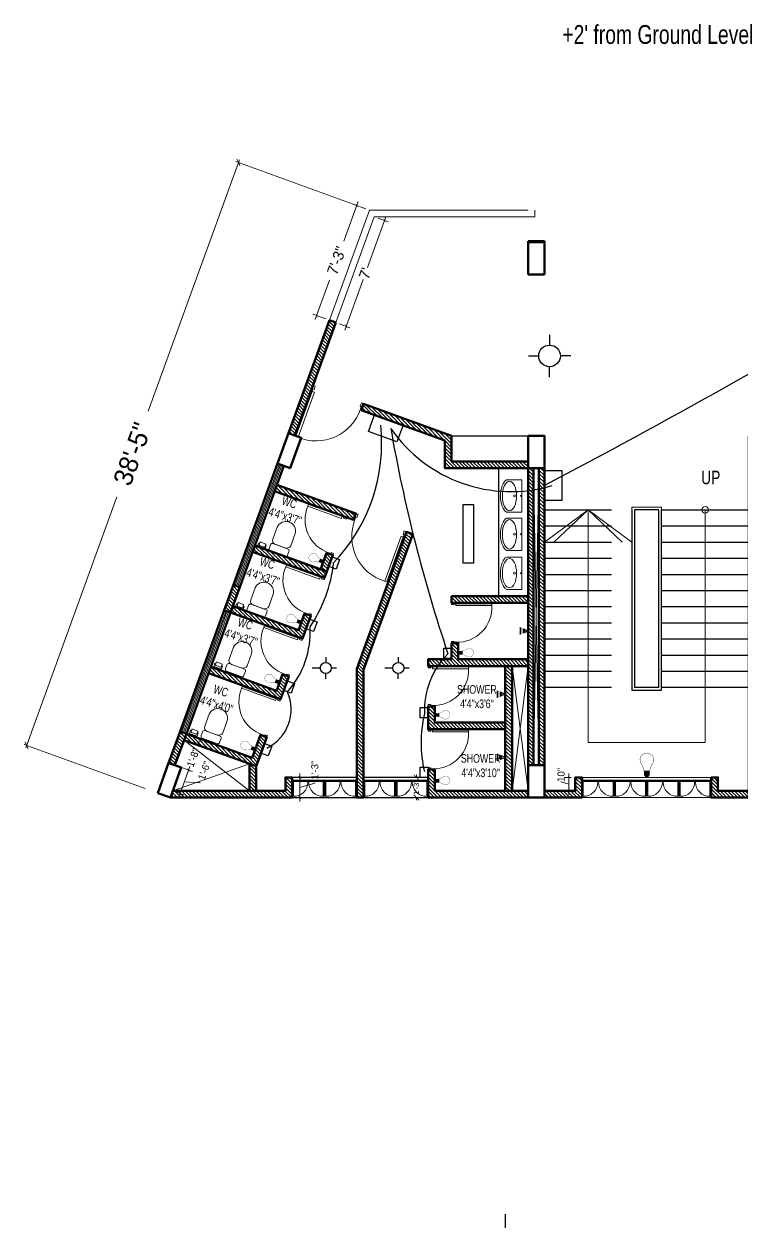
# Model space of a CAD drawing. Extents: x 288 to 4186, y -162 to 1891.
# Drawn here: x 288 to 821, y -162 to 733 of the extents above; entities that cross this region are included whole.
import ezdxf

# ---------------------------------------------------------------- set-up
doc = ezdxf.new("R2010")
doc.units = 0
doc.header["$LTSCALE"] = 10
doc.linetypes.add('DASHED2', pattern=[0.375, 0.25, -0.125])
for name, color, linetype, lineweight in [('A-TEXT', 7, 'Continuous', 5), ('ar-DOOR-WOOD', 44, 'Continuous', 0), ('column', 1, 'Continuous', 50), ('Dimension', 18, 'Continuous', 9), ('illustr-TOILET FIXTURE', 171, 'Continuous', 0), ('Main Wall', 250, 'Continuous', 13), ('window', 160, 'Continuous', 9)]:
    doc.layers.add(name, color=color, linetype=linetype, lineweight=lineweight)
for name, color, linetype in [('BOX', 7, 'Continuous'), ('conduit', 160, 'Continuous'), ('e conduit sdb to swicth', 160, 'Continuous'), ('Electrical Installation', 50, 'Continuous'), ('plug ins', 7, 'Continuous')]:
    doc.layers.add(name, color=color, linetype=linetype)
doc.layers.add('hatch brick', color=32, linetype='Continuous', lineweight=0, transparency=0.4)
doc.styles.add('SIMPLE', font='romantic.ttf')
doc.dimstyles.new('Architectural', dxfattribs={"dimtxt": 14, "dimasz": 4, "dimexe": 2, "dimexo": 10, "dimgap": 0.09, "dimtad": 0, "dimdec": 0, "dimzin": 0, "dimdsep": 46, "dimlunit": 4, "dimtxsty": 'Standard', "dimblk": 'ARCHTICK', "dimcen": 0.09, "dimdle": 2, "dimclrd": 256, "dimclre": 256, "dimclrt": 256, "dimadec": 0, "dimazin": 0, "dimtfac": 1, "dimtdec": 0, "dimtofl": 0, "dimtmove": 1, "dimatfit": 2, "dimfxl": 12, "dimtolj": 1, "dimtzin": 0, "dimlwd": -1, "dimlwe": -1, "dimarcsym": 0})
doc.dimstyles.new('Architectural small', dxfattribs={"dimtxt": 8, "dimasz": 2, "dimexe": 3, "dimexo": 3, "dimgap": 0.09, "dimtad": 0, "dimdec": 0, "dimzin": 0, "dimdsep": 46, "dimlunit": 4, "dimtxsty": 'Standard', "dimblk": 'ARCHTICK', "dimcen": 0.09, "dimdle": 3, "dimclrd": 6, "dimclre": 6, "dimclrt": 5, "dimadec": 0, "dimazin": 0, "dimtfac": 1, "dimtdec": 0, "dimtofl": 0, "dimtmove": 1, "dimatfit": 2, "dimfxl": 12, "dimtolj": 1, "dimtzin": 0, "dimlwd": 18, "dimlwe": 18, "dimarcsym": 0})
pattern_1 = [(45, (0, 0), (-1.325825, 1.325825), [])]

# ---------------------------------------------------------------- blocks, each defined once
blk = doc.blocks.new('_ArchTick')
at = {"color": 0, "linetype": 'ByBlock', "const_width": 0.15}
blk.add_lwpolyline([(-0.5, -0.5), (0.5, 0.5)], dxfattribs=at)
blk = doc.blocks.new('*D28')
at = {"layer": 'Defpoints', "color": 0, "transparency": 16777216}
for p in [(544.22, 594.81), (289.38, 196.8), (386.79, 161.42)]:
    blk.add_point(p, dxfattribs=at)
at = {"layer": 'Dimension', "transparency": 16777216}
for p, q in [((447.49, 632.08), (379.67, 445.38)), ((534.82, 598.23), (444.93, 630.88)), ((288.7, 194.92), (356.51, 381.61)), ((377.39, 164.83), (287.5, 197.48))]:
    blk.add_line(p, q, dxfattribs=at)
at = {"layer": 'Dimension', "transparency": 16777216, "xscale": 4, "yscale": 4, "zscale": 4}
for p, rotation in [((446.81, 630.2), 70.0371155130217), ((289.38, 196.8), 250.0371155130217)]:
    blk.add_blockref('_ArchTick', p, dxfattribs=dict(at, rotation=rotation))
at = {"layer": 'Dimension', "transparency": 16777216, "insert": (368.09, 413.5), "char_height": 14, "attachment_point": 5, "rotation": 70.03712}
blk.add_mtext('\\A1;38\'-5"', dxfattribs=at)
blk = doc.blocks.new('*D30')
at = {"layer": 'Defpoints', "color": 0, "transparency": 16777216}
for p in [(547.72, 589.81), (555.34, 587.05), (519.16, 511.17)]:
    blk.add_point(p, dxfattribs=at)
at = {"layer": 'Dimension', "color": 6, "lineweight": 18, "transparency": 16777216}
for p, q in [((556.36, 589.87), (542.68, 552.19)), ((550.54, 588.79), (558.16, 586.02)), ((525.75, 505.58), (539.43, 543.25)), ((521.98, 510.14), (529.59, 507.38))]:
    blk.add_line(p, q, dxfattribs=at)
at = {"layer": 'Dimension', "color": 6, "lineweight": 18, "transparency": 16777216, "xscale": 2, "yscale": 2, "zscale": 2}
for p, rotation in [((555.34, 587.05), 70.03895655917337), ((526.77, 508.4), 250.0389565591734)]:
    blk.add_blockref('_ArchTick', p, dxfattribs=dict(at, rotation=rotation))
at = {"layer": 'Dimension', "color": 5, "transparency": 16777216, "insert": (541.06, 547.72), "char_height": 8, "attachment_point": 5, "rotation": 70.03896}
blk.add_mtext("\\A1;7'", dxfattribs=at)
blk = doc.blocks.new('*D32')
at = {"layer": 'Defpoints', "color": 0, "transparency": 16777216}
for p in [(544.22, 594.81), (504.9, 516.34), (514.49, 512.86)]:
    blk.add_point(p, dxfattribs=at)
at = {"layer": 'Dimension', "color": 6, "lineweight": 18, "transparency": 16777216}
for p, q in [((535.66, 601.11), (525.03, 571.81)), ((541.4, 595.84), (531.82, 599.31)), ((503.88, 513.52), (514.51, 542.82)), ((511.67, 513.88), (502.08, 517.36))]:
    blk.add_line(p, q, dxfattribs=at)
at = {"layer": 'Dimension', "color": 6, "lineweight": 18, "transparency": 16777216, "xscale": 2, "yscale": 2, "zscale": 2}
for p, rotation in [((534.64, 598.29), 70.0587109803053), ((504.9, 516.34), 250.0587109803053)]:
    blk.add_blockref('_ArchTick', p, dxfattribs=dict(at, rotation=rotation))
at = {"layer": 'Dimension', "color": 5, "transparency": 16777216, "insert": (519.77, 557.31), "char_height": 8, "attachment_point": 5, "rotation": 70.05871}
blk.add_mtext('\\A1;7\'-3"', dxfattribs=at)
blk = doc.blocks.new('*D33')
at = {"layer": 'Defpoints', "color": 0, "transparency": 16777216}
for p in [(697.12, 173), (692.37, 163), (697.12, 163)]:
    blk.add_point(p, dxfattribs=at)
at = {"layer": 'Dimension', "color": 6, "lineweight": 18, "transparency": 16777216}
for p, q in [((694.12, 173), (689.37, 173)), ((692.37, 176), (692.37, 160)), ((686.56, 169.74), (686.56, 169.92)), ((692.37, 168), (686.56, 169.74)), ((694.12, 163), (689.37, 163))]:
    blk.add_line(p, q, dxfattribs=at)
for p, rotation in [((692.37, 173), 90), ((692.37, 163), 270)]:
    blk.add_blockref('_ArchTick', p, dxfattribs=dict(at, rotation=rotation))
at = {"layer": 'Dimension', "color": 5, "transparency": 16777216, "insert": (686.56, 174.9), "char_height": 8, "attachment_point": 5, "rotation": 90}
blk.add_mtext('\\A1;{\\H0.66667x;10"}', dxfattribs=at)
blk = doc.blocks.new('*D34')
at = {"layer": 'Defpoints', "color": 0, "transparency": 16777216}
for p in [(404.31, 180.33), (409.73, 178.36), (398.01, 163)]:
    blk.add_point(p, dxfattribs=at)
at = {"layer": 'Dimension', "color": 6, "lineweight": 18, "transparency": 16777216}
for p, q in [((402.41, 158.21), (410.75, 181.18)), ((407.13, 179.31), (412.55, 177.34)), ((400.83, 161.98), (406.26, 160.01)), ((406.58, 169.69), (418.19, 169.03)), ((418.19, 169.03), (418.25, 169.2))]:
    blk.add_line(p, q, dxfattribs=at)
at = {"layer": 'Dimension', "color": 6, "lineweight": 18, "transparency": 16777216, "xscale": 2, "yscale": 2, "zscale": 2}
for p, rotation in [((409.73, 178.36), 70.03895655909592), ((403.44, 161.03), 250.0389565590959)]:
    blk.add_blockref('_ArchTick', p, dxfattribs=dict(at, rotation=rotation))
at = {"layer": 'Dimension', "color": 5, "transparency": 16777216, "insert": (421.47, 178.06), "char_height": 8, "attachment_point": 5, "rotation": 70.03896}
blk.add_mtext('\\A1;{\\H0.66667x;1\'-6"}', dxfattribs=at)
blk = doc.blocks.new('*D35')
at = {"layer": 'Defpoints', "color": 0, "transparency": 16777216}
for p in [(406.4, 200.71), (416.52, 197.03), (399.61, 182.04)]:
    blk.add_point(p, dxfattribs=at)
at = {"layer": 'Dimension', "color": 6, "lineweight": 18, "transparency": 16777216}
for p, q in [((409.22, 199.68), (419.34, 196)), ((417.55, 199.84), (416.35, 196.54)), ((402.43, 181.01), (412.55, 177.33)), ((408.7, 175.53), (409.9, 178.83))]:
    blk.add_line(p, q, dxfattribs=at)
at = {"layer": 'Dimension', "color": 6, "lineweight": 18, "transparency": 16777216, "xscale": 2, "yscale": 2, "zscale": 2}
for p, rotation in [((416.52, 197.03), 70.00234317512712), ((409.73, 178.35), 250.0023431751271)]:
    blk.add_blockref('_ArchTick', p, dxfattribs=dict(at, rotation=rotation))
at = {"layer": 'Dimension', "color": 5, "transparency": 16777216, "insert": (413.13, 187.69), "char_height": 8, "attachment_point": 5, "rotation": 70.00234}
blk.add_mtext('\\A1;{\\H0.66667x;1\'-8"}', dxfattribs=at)
blk = doc.blocks.new('DOOR_45')
at = {"layer": 'ar-DOOR-WOOD'}
for p, q in [((-10968.7, 15427.4), (-10963.7, 15427.4)), ((-10968.7, 15427.4), (-10968.7, 15426.4)), ((-10963.7, 15427.4), (-10963.7, 15425.4)), ((-11008.7, 15426.4), (-11008.7, 15424.4)), ((-10968.7, 15426.4), (-11008.7, 15426.4)), ((-11008.7, 15424.4), (-10968.7, 15424.4)), ((-10968.7, 15424.4), (-10968.7, 15426.4)), ((-10968.7, 15426.4), (-10966.7, 15426.4)), ((-10966.7, 15426.4), (-10966.7, 15425.4)), ((-10966.7, 15425.4), (-10963.7, 15425.4)), ((-10968.7, 15382.4), (-10968.7, 15383.4)), ((-10968.7, 15383.4), (-10966.7, 15383.4)), ((-10968.7, 15382.4), (-10963.7, 15382.4)), ((-10966.7, 15384.4), (-10963.7, 15384.4)), ((-10966.7, 15383.4), (-10966.7, 15384.4)), ((-10963.7, 15382.4), (-10963.7, 15384.4))]:
    blk.add_line(p, q, dxfattribs=at)
for points in [[(-10963.7, 15427.4), (-10968.7, 15427.4), (-10968.7, 15426.4), (-10966.7, 15426.4), (-10966.7, 15425.4), (-10963.7, 15425.4)], [(-10968.7, 15426.4), (-11008.7, 15426.4), (-11008.7, 15424.4), (-10968.7, 15424.4)], [(-10968.7, 15383.4), (-10968.7, 15382.4), (-10963.7, 15382.4), (-10963.7, 15384.4), (-10966.7, 15384.4), (-10966.7, 15383.4)]]:
    blk.add_lwpolyline(points, close=True, dxfattribs=at)
blk.add_arc((-10969.9, 15422.3), 38.9, 176.9083, 271.677, dxfattribs=at)
blk = doc.blocks.new('T-FIX-027')
at = {"layer": 'illustr-TOILET FIXTURE'}
for p, q in [((-11843.84, 14568.89), (-11843.84, 14557.43)), ((-11843.84, 14568.89), (-11843.84, 14557.43)), ((-11843.84, 14568.89), (-11819.84, 14568.89)), ((-11843.84, 14568.89), (-11819.84, 14568.89)), ((-11819.84, 14568.89), (-11819.84, 14557.43)), ((-11819.84, 14568.89), (-11819.84, 14557.43))]:
    blk.add_line(p, q, dxfattribs=at)
for centre, radius in [((-11831.91, 14563.34), 0.762), ((-11831.91, 14563.34), 0.762), ((-11831.91, 14568.32), 0.508), ((-11831.91, 14568.32), 0.508)]:
    blk.add_circle(centre, radius, dxfattribs=at)
blk.add_ellipse((-11831.84, 14559.64), major_axis=(-10.93, 0), ratio=0.480383, dxfattribs=at)
blk.add_ellipse((-11831.84, 14559.64), major_axis=(-10.93, 0), ratio=0.480383, dxfattribs=at)
blk.add_ellipse((-11831.84, 14558.89), major_axis=(-12.37, 0), ratio=0.48498, start_param=6.528919, end_param=9.179045, dxfattribs=at)
blk.add_ellipse((-11831.84, 14558.89), major_axis=(-12.37, 0), ratio=0.48498, start_param=6.528919, end_param=9.179045, dxfattribs=at)
blk = doc.blocks.new('stair final')
blk.add_lwpolyline([(-5, 126), (17, 126), (17, -10), (-5, -10)], close=True)
for points in [[(82, 124), (82, -90), (-70, -90), (-70, 124)], [(-37.5, 124), (-37.5, -49), (49.5, -49), (49.5, 122.75)], [(17, 100), (49.5, 124), (82, 100)], [(24.2, 100), (49.5, 124)], [(49.5, 124), (75, 100)], [(82, -8), (82, -90)]]:
    blk.add_lwpolyline(points)
blk.add_circle((-37.5, 124), 2.49)
at = {"layer": 'BOX', "ltscale": 2000}
for p, q in [((-5, 124), (-70, 124)), ((-5, 112), (-70, 112)), ((-5, 100), (-70, 100)), ((-5, 88), (-70, 88)), ((-5, 76), (-70, 76)), ((-5, 64), (-70, 64)), ((-5, 52), (-70, 52)), ((-5, 40), (-70, 40)), ((-5, 28), (-70, 28)), ((-5, 16), (-70, 16)), ((-5, 4), (-70, 4)), ((-5, -8), (-70, -8)), ((0, -8), (-3, -8)), ((15, -8), (12, -8))]:
    blk.add_line(p, q, dxfattribs=at)
at = {"layer": 'BOX', "linetype": 'DASHED2', "ltscale": 20}
for p, q in [((82, 124), (17, 124)), ((82, 112), (17, 112)), ((82, 100), (17, 100)), ((82, 88), (17, 88)), ((82, 76), (17, 76)), ((82, 64), (17, 64)), ((82, 52), (17, 52)), ((82, 40), (17, 40)), ((82, 28), (17, 28)), ((82, 16), (17, 16)), ((82, 4), (17, 4)), ((82, -8), (17, -8))]:
    blk.add_line(p, q, dxfattribs=at)
at = {"layer": 'BOX', "ltscale": 2000}
for points in [[(17, 124), (17, -10), (-5, -10), (-5, 124)], [(-3, 124), (15, 124)]]:
    blk.add_lwpolyline(points, dxfattribs=at)
blk.add_lwpolyline([(15, 124), (15, -8), (-3, -8), (-3, 124)], close=True, dxfattribs=at)
blk = doc.blocks.new('wc')
at = {"linetype": 'Continuous'}
for p, q in [((17795.02, 10409.39), (17795.02, 10412.39)), ((17796.16, 10413.89), (17808.33, 10413.89)), ((17809.55, 10412.39), (17809.55, 10409.39)), ((17795.14, 10404.89), (17795.14, 10395.33)), ((17808.24, 10407.89), (17796.16, 10407.89)), ((17806.43, 10407.89), (17798.79, 10407.89)), ((17809.43, 10395.33), (17809.43, 10404.89)), ((17802.29, 10388.83), (17802.29, 10388.83))]:
    blk.add_line(p, q, dxfattribs=at)
for centre, radius, start, end in [((17796.22, 10412.67), 1.22, 92.83897, 193.07634), ((17808.28, 10412.6), 1.29, 350.39369, 88.03756), ((17796.22, 10409.11), 1.22, 166.9235, 267.16099), ((17798.7, 10404.28), 3.61, 88.6213, 170.30773), ((17806.43, 10404.89), 3, 0, 90), ((17808.21, 10409.24), 1.35, 271.20657, 6.26872), ((17802.2, 10395.91), 7.08, 184.67051, 270.73332), ((17802.38, 10395.91), 7.08, 269.26668, 355.32952)]:
    blk.add_arc(centre, radius, start, end, dxfattribs=at)
blk = doc.blocks.new('nap')
at = {"linetype": 'Continuous'}
for p, q in [((17810.88, 10410.98), (17810.88, 10413.6)), ((17810.88, 10413.6), (17817, 10413.6)), ((17811.65, 10410.98), (17810.88, 10410.98)), ((17811.65, 10410.19), (17811.65, 10411.93)), ((17812.15, 10412.43), (17815.76, 10412.43)), ((17816.26, 10411.93), (17816.26, 10410.19)), ((17817, 10410.98), (17816.26, 10410.98)), ((17817, 10413.6), (17817, 10410.98)), ((17815.76, 10409.69), (17812.15, 10409.69))]:
    blk.add_line(p, q, dxfattribs=at)
for centre, start, end in [((17812.15, 10411.93), 90, 180), ((17812.15, 10410.19), 180, 270), ((17815.76, 10411.93), 0, 90), ((17815.76, 10410.19), 270, 0)]:
    blk.add_arc(centre, 0.5, start, end, dxfattribs=at)
blk = doc.blocks.new('toilet stair block final')
h = blk.add_hatch()
h.set_pattern_fill('ANSI31', color=256, scale=15)
h.set_pattern_definition([(45, (1.7069, -4.6996), (-1.325825, 1.325825), [])])
h.paths.add_polyline_path([(145.14, -46.57), (150.14, -44.75), (150.14, -64.82), (145.14, -64.82)])
at = {"layer": 'hatch brick'}
h = blk.add_hatch(dxfattribs=at)
h.set_pattern_fill('ANSI31', color=256, scale=15)
h.set_pattern_definition(pattern_1)
h.paths.add_polyline_path([(85.96, 283.35), (116.45, 199.41), (121.15, 201.12), (90.63, 285.05)])
h = blk.add_hatch(dxfattribs=at)
h.set_pattern_fill('ANSI31', color=256, scale=15)
h.set_pattern_definition(pattern_1)
edge = h.paths.add_edge_path()
edge.add_line((67.04, 218.27), (65.33, 222.97))
edge.add_line((65.33, 222.97), (0, 199.18))
edge.add_line((0, 199.18), (0, 180.18))
edge.add_line((0, 180.18), (-57, 180.18))
edge.add_line((-57, 180.18), (-57, 175.18))
edge.add_line((-57, 175.18), (5, 175.18))
edge.add_line((5, 175.18), (5, 195.68))
edge.add_line((5, 195.68), (67.04, 218.27))
h = blk.add_hatch(dxfattribs=at)
h.set_pattern_fill('ANSI31', color=256, scale=15)
h.set_pattern_definition(pattern_1)
h.paths.add_polyline_path([(-233, 175.18), (-233, -45.82), (-229, -45.82), (-229, 175.18)])
h = blk.add_hatch(dxfattribs=at)
h.set_pattern_fill('ANSI31', color=256, scale=15)
h.set_pattern_definition([(45, (7, 0), (-1.325825, 1.325825), [])])
h.paths.add_polyline_path([(-225, 175.18), (-225, -45.82), (-221, -45.82), (-221, 175.18)])
h = blk.add_hatch(dxfattribs=at)
h.set_pattern_fill('ANSI31', color=256, scale=15)
h.set_pattern_definition([(45, (164, 0), (-1.325825, 1.325825), [])])
h.paths.add_polyline_path([(-69, 175.18), (-69, -45.82), (-65, -45.82), (-65, 175.18)])
h = blk.add_hatch(dxfattribs=at)
h.set_pattern_fill('ANSI31', color=256, scale=15)
h.set_pattern_definition(pattern_1)
h.paths.add_polyline_path([(-61, 175.18), (-61, -45.82), (-57, -45.82), (-57, 175.18)])
h = blk.add_hatch(dxfattribs=at)
h.set_pattern_fill('ANSI31', color=256, scale=15)
h.set_pattern_definition([(45, (-1.4041, 77.1201), (-1.325825, 1.325825), [])])
h.paths.add_polyline_path([(131.46, 158.06), (72.72, 136.72), (71.01, 141.42), (129.75, 162.76)])
h = blk.add_hatch(dxfattribs=at)
h.set_pattern_fill('ANSI31', color=256, scale=15)
h.set_pattern_definition(pattern_1)
edge = h.paths.add_edge_path()
edge.add_line((28.72, 126.06), (33.42, 127.77))
edge.add_line((33.42, 127.77), (70.4, 25.94))
edge.add_line((70.4, 25.94), (70.4, -69.82))
edge.add_line((70.4, -69.82), (65.4, -69.82))
edge.add_line((65.4, -69.82), (65.4, 25.06))
edge.add_line((65.4, 25.06), (28.72, 126.06))
h = blk.add_hatch(dxfattribs=at)
h.set_pattern_fill('ANSI31', color=256, scale=15)
h.set_pattern_definition([(45, (-1.0627, 76.1802), (-1.325825, 1.325825), [])])
edge = h.paths.add_edge_path()
edge.add_line((94.28, 93.48), (88.13, 110.4))
edge.add_line((88.13, 110.4), (92.83, 112.11))
edge.add_line((92.83, 112.11), (97.27, 99.88))
edge.add_line((97.27, 99.88), (146.14, 117.64))
edge.add_line((146.14, 117.64), (147.85, 112.94))
edge.add_line((147.85, 112.94), (94.28, 93.48))
h = blk.add_hatch(dxfattribs=at)
h.set_pattern_fill('ANSI31', color=256, scale=15)
h.set_pattern_definition([(45, (-56625.152, -18759.7349), (-1.325825215, 1.325825215), [])])
edge = h.paths.add_edge_path()
edge.add_line((157.41, 86.62), (162.11, 88.33))
edge.add_line((162.11, 88.33), (168.94, 69.53))
edge.add_line((168.94, 69.53), (164.23, 67.82))
edge.add_line((164.23, 67.82), (157.4, 86.62))
h = blk.add_hatch(dxfattribs=at)
h.set_pattern_fill('ANSI31', color=256, scale=15)
h.set_pattern_definition(pattern_1)
h.paths.add_polyline_path([(0, 80), (0, 75), (-57, 75), (-57, 80)])
h = blk.add_hatch(dxfattribs=at)
h.set_pattern_fill('ANSI31', color=256, scale=15)
h.set_pattern_definition([(45, (15.3236, 31.0638), (-1.325825, 1.325825), [])])
edge = h.paths.add_edge_path()
edge.add_line((110.66, 48.37), (104.52, 65.29))
edge.add_line((104.52, 65.29), (109.22, 66.99))
edge.add_line((109.22, 66.99), (113.66, 54.77))
edge.add_line((113.66, 54.77), (162.52, 72.52))
edge.add_line((162.52, 72.52), (164.23, 67.82))
edge.add_line((164.23, 67.82), (110.66, 48.37))
h = blk.add_hatch(dxfattribs=at)
h.set_pattern_fill('ANSI31', color=256, scale=15)
h.set_pattern_definition(pattern_1)
h.paths.add_polyline_path([(0, 28), (-57, 28), (-57, 33), (-5, 33), (-5, 45), (0, 45), (0, 33), (17.4, 33), (17.4, 28)])
h = blk.add_hatch(dxfattribs=at)
h.set_pattern_fill('ANSI31', color=256, scale=15)
h.set_pattern_definition(pattern_1)
h.paths.add_polyline_path([(-45, -64.82), (-40, -64.82), (-40, 28), (-45, 28)])
h = blk.add_hatch(dxfattribs=at)
h.set_pattern_fill('ANSI31', color=256, scale=15)
h.set_pattern_definition([(45, (15.3236, 31.0638), (-1.325825, 1.325825), [])])
h.paths.add_polyline_path([(125.34, 7.95), (120.9, 20.17), (125.6, 21.88), (130.04, 9.66), (178.91, 27.41), (180.62, 22.71), (127.05, 3.25)])
h = blk.add_hatch(dxfattribs=at)
h.set_pattern_fill('ANSI31', color=256, scale=15)
h.set_pattern_definition([(45, (17.4023, 0), (-1.325825, 1.325825), [])])
h.paths.add_polyline_path([(-40, -14), (12.4, -14), (12.4, -2), (17.4, -2), (17.4, -19), (-40, -19)])
h = blk.add_hatch(dxfattribs=at)
h.set_pattern_fill('ANSI31', color=256, scale=15)
h.set_pattern_definition([(45, (33.4168, -18.7522), (-1.325825, 1.325825), [])])
h.paths.add_polyline_path([(143.44, -41.87), (137.29, -24.95), (141.99, -23.24), (148.14, -40.16), (197.01, -22.41), (198.72, -27.11), (145.14, -46.57)])
h = blk.add_hatch(dxfattribs=at)
h.set_pattern_fill('ANSI31', color=256, scale=15)
h.set_pattern_definition(pattern_1)
h.paths.add_polyline_path([(201.71, -20.7), (197.01, -22.41), (205.51, -45.81), (210.21, -44.1)])
h = blk.add_hatch(dxfattribs=at)
h.set_pattern_fill('ANSI31', color=256, scale=15)
h.set_pattern_definition(pattern_1)
h.paths.add_polyline_path([(12.4, -64.82), (0, -64.82), (-57, -64.82), (-57, -69.82), (17.4, -69.82), (17.4, -49), (12.4, -49)])
h = blk.add_hatch(dxfattribs=at)
h.set_pattern_fill('ANSI31', color=256, scale=15)
h.set_pattern_definition(pattern_1)
h.paths.add_polyline_path([(-193, -64.82), (-193, -54.82), (-198, -54.82), (-198, -64.82), (-221, -64.82), (-221, -69.82), (-193, -69.82)])
h = blk.add_hatch(dxfattribs=at)
h.set_pattern_fill('ANSI31', color=256, scale=15)
h.set_pattern_definition(pattern_1)
h.paths.add_polyline_path([(-97, -64.82), (-97, -69.82), (-69, -69.82), (-69, -64.82), (-92, -64.82), (-92, -54.82), (-97, -54.82)])
h = blk.add_hatch(dxfattribs=at)
h.set_pattern_fill('ANSI31', color=256, scale=15)
h.set_pattern_definition(pattern_1)
h.paths.add_polyline_path([(118.4, -54.82), (123.4, -54.82), (123.4, -64.82), (207.11, -64.82), (208.92, -69.82), (118.4, -69.82)])
for points in [[(-62, 367), (-62, 362), (57.4, 362), (85.96, 283.35)], [(90.63, 285.05), (60.9, 367), (-57, 367)], [(-229, 175.18), (-225, -45.82)], [(-229, -45.82), (-225, 175.18)], [(-65, -45.82), (-61, 175.18)], [(-65, 175.18), (-61, -45.82)], [(-57, 28), (-45, -64.82)], [(-57, -64.82), (-45, 28)], [(150.14, -64.82), (198.72, -27.11)], [(150.14, -44.75), (207.11, -64.82)]]:
    blk.add_lwpolyline(points)
at = {"color": 0, "lineweight": 50}
for points in [[(85.96, 283.35), (116.45, 199.41), (121.15, 201.12), (90.63, 285.05), (85.96, 283.35)], [(67.04, 218.27), (65.33, 222.97), (0, 199.18), (0, 180.18), (-57, 180.18), (-57, 175.18), (5, 175.18), (5, 195.68), (67.04, 218.27)], [(124.63, 176.85), (197.01, -22.41), (201.71, -20.7), (129.33, 178.56)], [(28.72, 126.06), (33.42, 127.77), (70.4, 25.94), (70.4, -69.82), (65.4, -69.82), (65.4, 25.06), (28.72, 126.06)], [(94.28, 93.48), (88.13, 110.4), (92.83, 112.11), (97.27, 99.88), (146.14, 117.64), (147.85, 112.94), (94.28, 93.48), (94.28, 93.48)], [(157.41, 86.62), (162.11, 88.33), (168.94, 69.53), (164.23, 67.82), (157.4, 86.62)], [(0, 80), (0, 75), (-57, 75), (-57, 80), (0, 80)], [(110.66, 48.37), (104.52, 65.29), (109.22, 66.99), (113.66, 54.77), (162.52, 72.52), (164.23, 67.82), (110.66, 48.37), (110.66, 48.37)], [(0, 28), (-57, 28), (-57, 33), (-5, 33), (-5, 45), (0, 45), (0, 33), (17.4, 33), (17.4, 28), (0, 28)], [(125.34, 7.95), (120.9, 20.17), (125.6, 21.88), (130.04, 9.66), (178.91, 27.41), (180.62, 22.71), (127.05, 3.25), (125.34, 7.95)], [(143.44, -41.87), (137.29, -24.95), (141.99, -23.24), (148.14, -40.16), (197.01, -22.41), (198.72, -27.11), (145.14, -46.57), (143.44, -41.87)], [(12.4, -64.82), (0, -64.82), (0, -64.82), (-57, -64.82), (-57, -69.82), (17.4, -69.82), (17.4, -69.82), (17.4, -49), (12.4, -49), (12.4, -64.82)]]:
    blk.add_lwpolyline(points, dxfattribs=at)
at = {"color": 1, "lineweight": 50}
blk.add_lwpolyline([(-57, 175.18), (-69, 175.18), (-69, 199.18), (-57, 199.18), (-57, 175.18)], dxfattribs=at)
for points in [[(129.33, 178.56), (121.14, 201.12), (111.74, 197.7), (119.93, 175.15)], [(218.32, -66.4), (210.21, -44.07), (200.81, -47.49), (208.92, -69.82)]]:
    blk.add_lwpolyline(points, close=True, dxfattribs=at)
at = {"color": 0, "lineweight": 50}
for points in [[(-61, 175.18), (-61, -45.82), (-57, -45.82), (-57, 175.18)], [(131.46, 158.06), (72.72, 136.72), (71.01, 141.42), (129.75, 162.76)], [(147.85, 112.94), (94.28, 93.48), (92.57, 98.18), (146.14, 117.64)], [(-45, -64.82), (-40, -64.82), (-40, 28), (-45, 28)], [(-40, -14), (12.4, -14), (12.4, -2), (17.4, -2), (17.4, -19), (-40, -19)], [(201.71, -20.7), (197.01, -22.41), (205.51, -45.81), (210.21, -44.1)], [(145.14, -46.57), (150.14, -44.75), (150.14, -64.82), (145.14, -64.82)], [(-193, -64.82), (-193, -54.82), (-198, -54.82), (-198, -64.82), (-221, -64.82), (-221, -69.82), (-193, -69.82)], [(-97, -64.82), (-97, -69.82), (-69, -69.82), (-69, -64.82), (-92, -64.82), (-92, -54.82), (-97, -54.82)], [(118.4, -54.82), (118.4, -54.82), (123.4, -54.82), (123.4, -64.82), (207.11, -64.82), (208.92, -69.82), (118.4, -69.82)]]:
    blk.add_lwpolyline(points, close=True, dxfattribs=at)
blk.add_lwpolyline([(-193, -69.82), (-97, -69.82), (-97, -54.82), (-193, -54.82)], close=True)
at = {"layer": 'BOX', "ltscale": 2000}
for p, q in [((0, 199.18), (-57, 199.18)), ((-57, 175.18), (-57, 80.18)), ((-35, 175.18), (-35, 80.18))]:
    blk.add_line(p, q, dxfattribs=at)
for points in [[(65.4, -69.82), (17.4, -69.82), (17.4, -54.82), (65.4, -54.82)], [(118.4, -69.82), (70.4, -69.82), (70.4, -54.82), (118.4, -54.82)]]:
    blk.add_lwpolyline(points, close=True, dxfattribs=at)
at = {"layer": 'Main Wall', "color": 1, "lineweight": 50}
for points in [[(-233, 175.18), (-221, 175.18), (-221, 199.18), (-233, 199.18), (-233, 175.18)], [(-233, -69.82), (-221, -69.82), (-221, -45.82), (-233, -45.82), (-233, -69.82)], [(-69, -69.82), (-57, -69.82), (-57, -45.82), (-69, -45.82), (-69, -69.82)]]:
    blk.add_lwpolyline(points, dxfattribs=at)
at = {"layer": 'Main Wall', "color": 0, "lineweight": 50}
for points in [[(-233, 175.18), (-233, -45.82), (-229, -45.82), (-229, 175.18)], [(-225, 175.18), (-225, -45.82), (-221, -45.82), (-221, 175.18)], [(-69, 175.18), (-69, -45.82), (-65, -45.82), (-65, 175.18)]]:
    blk.add_lwpolyline(points, close=True, dxfattribs=at)
at = {"layer": 'window', "ltscale": 2000}
for points in [[(158.82, 87.14), (126.05, 177.37)], [(159.76, 87.48), (126.98, 177.71)], [(160.7, 87.82), (127.92, 178.05)], [(198.42, -21.9), (165.65, 68.34)], [(199.36, -21.55), (166.59, 68.68)], [(200.3, -21.21), (167.53, 69.02)]]:
    blk.add_lwpolyline(points, dxfattribs=at)
at = {"extrusion": (0, 0, -1)}
for p, xscale, yscale, zscale, rotation in [((16117.31, 4701.45), 0.8888892124533201, 0.8888892124533201, -0.8888892124533201, 69.99006771556789), ((3281.08, -12023.71), 0.6666666666666669, 0.6666666666666669, -0.6666666666666669, 340.0389565718659), ((3264.7, -12068.82), 0.6666666666666669, 0.6666666666666669, -0.6666666666666669, 340.0389565718659), ((3248.31, -12113.94), 0.6666666666666669, 0.6666666666666669, -0.6666666666666669, 340.0389565718659), ((3231.93, -12159.05), 0.6666666666666669, 0.6666666666666669, -0.6666666666666669, 340.0389565718659)]:
    blk.add_blockref('DOOR_45', p, dxfattribs=dict(at, xscale=xscale, yscale=yscale, zscale=zscale, rotation=rotation))
blk.add_blockref('stair final', (-151, 20.18))
at = {"extrusion": (0, 0, -1), "zscale": -1, "rotation": 160.0389565718658}
for name, p in [('wc', (20158.79, 3822.37)), ('nap', (20157.38, 3822.57)), ('wc', (20142.41, 3777.25)), ('nap', (20141, 3777.46)), ('wc', (20126.36, 3733.08)), ('nap', (20124.95, 3733.28)), ('wc', (20108.27, 3683.26)), ('nap', (20106.86, 3683.46))]:
    blk.add_blockref(name, p, dxfattribs=at)
at = {"xscale": 0.666666606798147, "yscale": 0.666666606798147, "zscale": 0.666666606798147}
for p in [(7309.17, -10209.96), (7326.57, -10256.96), (7326.57, -10303.96)]:
    blk.add_blockref('DOOR_45', p, dxfattribs=at)
at = {"layer": 'illustr-TOILET FIXTURE', "extrusion": (0, 0, -1), "zscale": -1, "rotation": 270}
for p in [(-14516.54, -11677.4), (-14516.54, -11705.92), (-14516.54, -11734.81)]:
    blk.add_blockref('T-FIX-027', p, dxfattribs=at)
at = {"layer": 'Main Wall', "xscale": 0.888888888888914, "yscale": 0.888888888888914, "zscale": 0.888888888888914, "rotation": 109.9621850072985}
blk.add_blockref('DOOR_45', (9595.65, 13969.5), dxfattribs=at)
blk = doc.blocks.new('DOOR_40')
at = {"layer": 'ar-DOOR-WOOD'}
for p, q in [((-11029.1, 15421.4), (-11064.1, 15421.4)), ((-11064.1, 15421.4), (-11064.1, 15419.4)), ((-11064.1, 15419.4), (-11029.1, 15419.4)), ((-11029.1, 15422.4), (-11024.1, 15422.4)), ((-11029.1, 15422.4), (-11029.1, 15421.4)), ((-11029.1, 15419.4), (-11029.1, 15421.4)), ((-11029.1, 15421.4), (-11027.1, 15421.4)), ((-11027.1, 15421.4), (-11027.1, 15420.4)), ((-11027.1, 15420.4), (-11024.1, 15420.4)), ((-11024.1, 15422.4), (-11024.1, 15420.4)), ((-11029.1, 15383.4), (-11027.1, 15383.4)), ((-11029.1, 15382.4), (-11029.1, 15383.4)), ((-11029.1, 15382.4), (-11024.1, 15382.4)), ((-11027.1, 15383.4), (-11027.1, 15384.4)), ((-11027.1, 15384.4), (-11024.1, 15384.4)), ((-11024.1, 15382.4), (-11024.1, 15384.4))]:
    blk.add_line(p, q, dxfattribs=at)
blk.add_arc((-11029.4, 15418.2), 34.8, 178.03, 270.3561, dxfattribs=at)
blk = doc.blocks.new('ftt')
at = {"layer": 'plug ins', "linetype": 'Continuous'}
for p, q in [((76688.16, 107266.81), (76688.07, 107267.06)), ((76688.16, 107266.81), (76688.07, 107267.06)), ((76688.3, 107266.45), (76688.2, 107266.7)), ((76688.3, 107266.45), (76688.2, 107266.7)), ((76688.44, 107266.09), (76688.34, 107266.34)), ((76688.44, 107266.09), (76688.34, 107266.34)), ((76688.77, 107266.81), (76688.7, 107267.06)), ((76688.87, 107266.45), (76688.8, 107266.7)), ((76688.97, 107266.09), (76688.9, 107266.34)), ((76689.34, 107266.81), (76689.3, 107267.06)), ((76689.41, 107266.45), (76689.36, 107266.7)), ((76689.47, 107266.09), (76689.43, 107266.34)), ((76689.9, 107266.81), (76689.87, 107267.06)), ((76689.93, 107266.45), (76689.91, 107266.7)), ((76689.96, 107266.09), (76689.94, 107266.34)), ((76690.44, 107266.81), (76690.44, 107267.06)), ((76690.44, 107266.45), (76690.44, 107266.7)), ((76690.44, 107266.09), (76690.44, 107266.34)), ((76690.92, 107266.09), (76690.94, 107266.34)), ((76690.95, 107266.45), (76690.98, 107266.7)), ((76690.99, 107266.81), (76691.01, 107267.06)), ((76691.41, 107266.09), (76691.46, 107266.34)), ((76691.48, 107266.45), (76691.52, 107266.7)), ((76691.54, 107266.81), (76691.59, 107267.06)), ((76691.91, 107266.09), (76691.98, 107266.34)), ((76692.01, 107266.45), (76692.09, 107266.7)), ((76692.12, 107266.81), (76692.19, 107267.06)), ((76692.45, 107266.09), (76692.54, 107266.34)), ((76692.58, 107266.45), (76692.68, 107266.7)), ((76692.72, 107266.81), (76692.82, 107267.06)), ((76688.98, 107264.67), (76688.89, 107264.92)), ((76688.98, 107264.67), (76688.89, 107264.92)), ((76689.12, 107264.31), (76689.02, 107264.56)), ((76689.12, 107264.31), (76689.02, 107264.56)), ((76689.26, 107263.95), (76689.16, 107264.2)), ((76689.26, 107263.95), (76689.16, 107264.2)), ((76689.37, 107264.67), (76689.3, 107264.92)), ((76689.39, 107263.6), (76689.3, 107263.85)), ((76689.39, 107263.6), (76689.3, 107263.85)), ((76689.47, 107264.31), (76689.4, 107264.56)), ((76689.44, 107263.47), (76691.44, 107263.47)), ((76690.06, 107261.85), (76689.44, 107263.47)), ((76690.06, 107261.85), (76689.44, 107263.47)), ((76690.06, 107261.85), (76689.44, 107263.47)), ((76689.57, 107263.95), (76689.5, 107264.2)), ((76689.67, 107263.6), (76689.6, 107263.85)), ((76689.74, 107264.67), (76689.69, 107264.92)), ((76689.8, 107264.31), (76689.76, 107264.56)), ((76689.87, 107263.95), (76689.82, 107264.2)), ((76689.93, 107263.6), (76689.89, 107263.85)), ((76690.06, 107261.85), (76690.06, 107260.87)), ((76690.09, 107264.67), (76690.07, 107264.92)), ((76690.12, 107264.31), (76690.1, 107264.56)), ((76690.16, 107263.95), (76690.13, 107264.2)), ((76690.19, 107263.6), (76690.17, 107263.85)), ((76690.44, 107264.67), (76690.44, 107264.92)), ((76690.44, 107264.31), (76690.44, 107264.56)), ((76690.44, 107263.95), (76690.44, 107264.2)), ((76690.44, 107263.6), (76690.44, 107263.85)), ((76690.69, 107263.6), (76690.71, 107263.85)), ((76690.72, 107263.95), (76690.74, 107264.2)), ((76690.75, 107264.31), (76690.78, 107264.56)), ((76690.79, 107264.67), (76690.81, 107264.92)), ((76690.81, 107261.85), (76691.44, 107263.47)), ((76690.81, 107261.85), (76690.81, 107260.87)), ((76690.94, 107263.6), (76690.99, 107263.85)), ((76691.01, 107263.95), (76691.06, 107264.2)), ((76691.08, 107264.31), (76691.12, 107264.56)), ((76691.14, 107264.67), (76691.19, 107264.92)), ((76691.21, 107263.6), (76691.28, 107263.85)), ((76691.31, 107263.95), (76691.38, 107264.2)), ((76691.41, 107264.31), (76691.48, 107264.56)), ((76691.48, 107263.6), (76691.58, 107263.85)), ((76691.51, 107264.67), (76691.58, 107264.92)), ((76691.62, 107263.95), (76691.72, 107264.2)), ((76691.76, 107264.31), (76691.85, 107264.56)), ((76691.9, 107264.67), (76691.99, 107264.92))]:
    blk.add_line(p, q, dxfattribs=at)
blk = doc.blocks.new('drter')
at = {"layer": 'plug ins', "rotation": 90}
blk.add_blockref('ftt', (183966.31, 30586.27), dxfattribs=at)
blk = doc.blocks.new('*D36')
at = {"layer": 'Defpoints', "color": 0, "transparency": 16777216}
for p in [(486.72, 173), (486.72, 158), (492.45, 158)]:
    blk.add_point(p, dxfattribs=at)
at = {"layer": 'Dimension', "color": 6, "lineweight": 18, "transparency": 16777216}
for p, q in [((489.72, 173), (495.45, 173)), ((492.45, 176), (492.45, 155)), ((492.45, 165.5), (503.59, 168.84)), ((503.59, 168.84), (503.59, 169.02)), ((489.72, 158), (495.45, 158))]:
    blk.add_line(p, q, dxfattribs=at)
at = {"layer": 'Dimension', "color": 6, "lineweight": 18, "transparency": 16777216, "xscale": 2, "yscale": 2, "zscale": 2}
for p, rotation in [((492.45, 173), 90), ((492.45, 158), 270)]:
    blk.add_blockref('_ArchTick', p, dxfattribs=dict(at, rotation=rotation))
at = {"layer": 'Dimension', "color": 5, "transparency": 16777216, "insert": (503.59, 178.44), "char_height": 8, "attachment_point": 5, "rotation": 90}
blk.add_mtext('\\A1;{\\H0.66667x;1\'-3"}', dxfattribs=at)
blk = doc.blocks.new('*D37')
at = {"layer": 'Defpoints', "color": 0, "transparency": 16777216}
for p in [(587.72, 173), (579.06, 158), (587.72, 158)]:
    blk.add_point(p, dxfattribs=at)
at = {"layer": 'Dimension', "transparency": 16777216}
for p, q in [((577.72, 173), (577.06, 173)), ((579.06, 175), (579.06, 172.59)), ((577.72, 158), (577.06, 158)), ((579.06, 156), (579.06, 158.41))]:
    blk.add_line(p, q, dxfattribs=at)
at = {"layer": 'Dimension', "transparency": 16777216, "xscale": 4, "yscale": 4, "zscale": 4}
for p, rotation in [((579.06, 173), 90), ((579.06, 158), 270)]:
    blk.add_blockref('_ArchTick', p, dxfattribs=dict(at, rotation=rotation))
at = {"layer": 'Dimension', "transparency": 16777216, "insert": (579.06, 165.5), "char_height": 14, "attachment_point": 5, "rotation": 90}
blk.add_mtext('\\A1;{\\H0.28571x;1\'-3"}', dxfattribs=at)
blk = doc.blocks.new('LED')
for p, q in [((-12.1, -25.6), (11.9, -25.6)), ((-11.6, -7.7), (11.7, -7.7)), ((-11.6, -11), (11.7, -9.6)), ((-11.6, -13.3), (11.7, -11.8)), ((-11.5, -15.5), (11.8, -14.1)), ((-11.3, -17.8), (11.9, -16.3)), ((-11.2, -20), (12.1, -18.6)), ((-11.2, -22.2), (12.1, -20.8)), ((-11.2, -24.5), (12.1, -23.1))]:
    blk.add_line(p, q)
at = {"lineweight": 9}
blk.add_line((7.8, -3.1), (-7.8, -3.1), dxfattribs=at)
for points, const_width in [([(5.3, 0), (5.4, 0), (5.7, 0), (6.1, -0.1), (6.6, -0.3), (7, -0.6), (7.2, -0.9), (7.4, -1.2), (7.5, -1.5), (7.7, -2), (7.7, -2.5), (7.8, -3.1), (7.7, -2.5), (7.7, -2), (7.5, -1.5), (7.4, -1.2), (7.2, -0.9), (7, -0.6), (6.6, -0.3), (6.1, -0.1), (5.7, 0), (5.4, 0), (5.3, 0), (-5.3, 0), (-5.4, 0), (-5.5, 0), (-5.8, 0), (-6.1, -0.1), (-6.4, -0.2), (-6.7, -0.5), (-7, -0.7), (-7.3, -1.1), (-7.6, -1.7), (-7.7, -2.3), (-7.8, -3.1), (-7.8, -3.1), (-7.9, -3.2), (-8.1, -3.2), (-8.3, -3.3), (-8.9, -3.6), (-9.6, -4.1), (-10.3, -4.7), (-11, -5.4), (-11.2, -5.9), (-11.4, -6.4), (-11.6, -7), (-11.6, -7.7), (-12.2, -7.7), (-12.1, -26)], 2), ([(-5.3, 0), (-5.4, 0), (-5.5, 0), (-5.8, 0), (-6.1, -0.1), (-6.4, -0.2), (-6.7, -0.5), (-7, -0.7), (-7.3, -1.1), (-7.6, -1.7), (-7.7, -2.3), (-7.8, -3.1)], 1), ([(-0.1, -111.1), (-0.2, -111.1), (-1, -111.1), (-1.8, -111.1), (-2.6, -111.1), (-3.4, -111), (-4.2, -110.9), (-5, -110.8), (-5.8, -110.6), (-6.6, -110.5), (-7.4, -110.3), (-8.1, -110.1), (-8.9, -109.9), (-9.6, -109.7), (-10.4, -109.5), (-11.1, -109.2), (-11.8, -108.9), (-12.5, -108.7), (-13.2, -108.3), (-13.9, -108), (-14.6, -107.7), (-15.3, -107.3), (-16, -106.9), (-16.6, -106.6), (-17.3, -106.2), (-17.9, -105.7), (-18.5, -105.3), (-19.2, -104.8), (-19.8, -104.4), (-20.4, -103.9), (-20.9, -103.4), (-21.5, -102.9), (-22.1, -102.4), (-22.6, -101.9), (-23.1, -101.3), (-23.7, -100.8), (-24.2, -100.2), (-24.6, -99.6), (-25.1, -99), (-25.6, -98.4), (-26, -97.8), (-26.5, -97.2), (-26.9, -96.5), (-27.3, -95.9), (-27.7, -95.2), (-28.1, -94.6), (-28.4, -93.9), (-28.8, -93.2), (-29.1, -92.5), (-29.4, -91.8), (-29.7, -91.1), (-30, -90.4), (-30.2, -89.6), (-30.5, -88.9), (-30.7, -88.1), (-30.9, -87.4), (-31.1, -86.6), (-31.2, -85.9), (-31.4, -85.1), (-31.5, -84.3), (-31.6, -83.5), (-31.7, -82.7), (-31.8, -81.9), (-31.8, -81.1), (-31.9, -80.3), (-31.9, -79.5), (-31.9, -78.2), (-31.8, -77), (-31.7, -75.8), (-31.5, -74.6), (-31.3, -73.4), (-31.1, -72.2), (-30.8, -71.1), (-30.4, -69.9), (-30, -68.8), (-29.6, -67.7), (-29.2, -66.6), (-22.1, -55), (-14.6, -35.3), (-14.1, -29.7), (-14.1, -27.1), (-12.1, -25.6)], 1.8), ([(-0.1, -111.1), (0, -111.1), (0.8, -111.1), (1.6, -111.1), (2.5, -111.1), (3.3, -111), (4, -110.9), (4.8, -110.8), (5.6, -110.6), (6.4, -110.5), (7.2, -110.3), (7.9, -110.1), (8.7, -109.9), (9.4, -109.7), (10.2, -109.5), (10.9, -109.2), (11.6, -108.9), (12.3, -108.7), (13, -108.3), (13.7, -108), (14.4, -107.7), (15.1, -107.3), (15.8, -106.9), (16.4, -106.6), (17.1, -106.2), (17.7, -105.7), (18.3, -105.3), (19, -104.8), (19.6, -104.4), (20.2, -103.9), (20.7, -103.4), (21.3, -102.9), (21.9, -102.4), (22.4, -101.9), (22.9, -101.3), (23.5, -100.8), (24, -100.2), (24.5, -99.6), (24.9, -99), (25.4, -98.4), (25.8, -97.8), (26.3, -97.2), (26.7, -96.5), (27.1, -95.9), (27.5, -95.2), (27.9, -94.6), (28.2, -93.9), (28.6, -93.2), (28.9, -92.5), (29.2, -91.8), (29.5, -91.1), (29.8, -90.4), (30, -89.6), (30.3, -88.9), (30.5, -88.1), (30.7, -87.4), (30.9, -86.6), (31, -85.9), (31.2, -85.1), (31.3, -84.3), (31.4, -83.5), (31.5, -82.7), (31.6, -81.9), (31.6, -81.1), (31.7, -80.3), (31.7, -79.5), (31.7, -78.2), (31.6, -77), (31.5, -75.8), (31.3, -74.6), (31.1, -73.4), (30.9, -72.2), (30.6, -71.1), (30.2, -69.9), (29.9, -68.8), (29.4, -67.7), (29, -66.6), (21.9, -55), (14.4, -35.3), (13.9, -29.7), (13.9, -27.1), (11.9, -25.6)], 1.8), ([(11.9, -26.1), (11.9, -7.7), (11.7, -7.7), (11.6, -7), (11.4, -6.4), (11.2, -5.9), (11, -5.4), (10.3, -4.7), (9.6, -4.1), (8.9, -3.6), (8.3, -3.3), (7.9, -3.2), (7.8, -3.1), (7.8, -3.1)], 2)]:
    blk.add_lwpolyline(points, dxfattribs=dict(const_width=const_width))
at = {"color": 7, "lineweight": 20}
blk.add_open_spline([(-9.8, -25.6), (-9.8, -25.6), (9.4, -25.6), (9.4, -25.6)], degree=3, dxfattribs=at)

msp = doc.modelspace()

# ---------------------------------------------------------------- linework, layer by layer
at = {"color": 30, "true_color": 0xf8991e}
for p, q in [((678.021, 502.1), (678.021, 494.412)), ((662.299, 486.379), (669.987, 486.379)), ((693.742, 486.379), (686.055, 486.379)), ((678.021, 470.657), (678.021, 478.345)), ((511.699, 262.367), (511.699, 258.439)), ((565.592, 262.367), (565.592, 258.439)), ((507.594, 254.333), (501.69, 254.333)), ((519.733, 254.333), (515.804, 254.333)), ((561.487, 254.333), (555.583, 254.333)), ((573.626, 254.333), (569.698, 254.333)), ((511.699, 246.3), (511.699, 250.228)), ((565.592, 246.3), (565.592, 250.228))]:
    msp.add_line(p, q, dxfattribs=at)
at = {"ltscale": 2000}
msp.add_lwpolyline([(674.119, 546.813), (662.119, 546.813), (662.119, 570.813), (674.119, 570.813)], close=True, dxfattribs=at)
at = {"color": 116, "true_color": 0x136734}
for points in [[(547.948, 442.492), (569.097, 434.793), (564.622, 422.499), (543.472, 430.198)], [(687.14, 401.302), (687.14, 378.795), (674.057, 378.795), (674.057, 401.302)], [(516.53, 336.961), (521.985, 334.98), (519.369, 327.778), (513.914, 329.759)], [(499.781, 290.76), (505.236, 288.779), (502.621, 281.577), (497.166, 283.558)], [(599.315, 269.191), (605.119, 269.191), (605.119, 261.529), (599.315, 261.529)], [(483.082, 244.794), (488.537, 242.813), (485.921, 235.611), (480.466, 237.592)], [(581.913, 224.979), (587.716, 224.979), (587.716, 217.316), (581.913, 217.316)], [(466.163, 198.255), (471.618, 196.274), (469.003, 189.072), (463.547, 191.053)], [(581.913, 180.662), (587.716, 180.662), (587.716, 173), (581.913, 173)]]:
    msp.add_lwpolyline(points, close=True, dxfattribs=at)
at = {"color": 150}
for points in [[(486.716, 171), (534.716, 171), (534.716, 170), (486.716, 170)], [(486.716, 171), (534.116, 171), (534.116, 170.5), (486.716, 170.5)], [(539.716, 171), (587.716, 171), (587.716, 170), (539.716, 170)], [(539.716, 171), (587.116, 171), (587.116, 170.5), (539.716, 170.5)], [(702.119, 171), (797.519, 171), (797.519, 170), (702.119, 170)], [(702.119, 171), (797.519, 171), (797.519, 170.5), (702.119, 170.5)]]:
    msp.add_lwpolyline(points, close=True, dxfattribs=at)
at = {"color": 30, "true_color": 0xf8991e}
for centre, radius in [((678.021, 486.379), 8.034), ((511.699, 254.333), 4.105), ((565.592, 254.333), 4.105)]:
    msp.add_circle(centre, radius, dxfattribs=at)
at = {"layer": 'column', "ltscale": 2000}
for p, q in [((662.119, 571.813), (674.119, 571.813)), ((662.119, 571.813), (662.119, 546.813)), ((662.119, 571.813), (674.119, 571.813)), ((662.119, 571.813), (662.119, 546.813)), ((674.119, 571.813), (674.119, 546.813)), ((674.119, 571.813), (674.119, 546.813)), ((674.119, 546.813), (662.119, 546.813)), ((674.119, 546.813), (662.119, 546.813))]:
    msp.add_line(p, q, dxfattribs=at)
at = {"layer": 'conduit'}
for centre, radius, start, end in [((-1639.152, 4803.4), 4982.831, 297.660777, 301.171918), ((424.812, 421.375), 128.412, 316.202936, 6.090746), ((649.257, 493.859), 108.313, 214.506055, 286.489048), ((1666.359, 624.076), 1122.823, 189.823873, 198.650688), ((413.75, 343.75), 104.358, 325.738897, 353.811384), ((433.395, 281.012), 66.724, 318.27352, 3.426827), ((644.671, 222.697), 59.732, 134.910754, 182.588235), ((453.895, 223.6), 32.054, 296.110978, 23.929611), ((673.75, 198.75), 91.259, 166.534792, 193.465208)]:
    msp.add_arc(centre, radius, start, end, dxfattribs=at)
at = {"layer": 'e conduit sdb to swicth'}
msp.add_line((645.218, -161.955), (645.218, -151.721), dxfattribs=at)
at = {"layer": 'Electrical Installation', "color": 32, "true_color": 0xcd6928}
for p, q in [((613.709, 376.009), (621.484, 376.035)), ((613.737, 332.201), (613.709, 376.009)), ((621.484, 376.035), (621.557, 332.237)), ((621.557, 332.237), (613.737, 332.201))]:
    msp.add_line(p, q, dxfattribs=at)

# ---------------------------------------------------------------- block references
at = {"color": 1}
for p, xscale, yscale, zscale, rotation in [((509.747, 333.217), 0.1009623816748633, 0.1009623816748633, 0.1009623816748633, 247.2534811011758), ((493.191, 288.086), 0.1009623816748633, 0.1009623816748633, 0.1009623816748633, 247.2534811011758), ((610.215, 265.627), -0.1009623816748633, 0.1009623816748633, 0.1009623816748633, 90.8567684996851), ((477.014, 243.537), 0.1009623816748633, 0.1009623816748633, 0.1009623816748633, 247.2534811011758), ((592.779, 219.376), -0.1009623816748633, 0.1009623816748633, 0.1009623816748633, 90.8567684996851), ((459.061, 193.784), 0.1009623816748633, 0.1009623816748633, 0.1009623816748633, 247.2534811011758), ((750.294, 173.339), 0.1600169301085914, 0.1600169301085914, 0.1600169301085914, 180.0489376703887), ((592.779, 170.495), -0.1009623816748633, 0.1009623816748633, 0.1009623816748633, 90.8567684996851)]:
    msp.add_blockref('LED', p, dxfattribs=dict(at, xscale=xscale, yscale=yscale, zscale=zscale, rotation=rotation))
at = {"layer": 'Main Wall', "lineweight": 35, "xscale": -1}
msp.add_blockref('toilet stair block final', (605.119, 227.816), dxfattribs=at)
at = {"layer": 'Main Wall', "xscale": 0.2999999999999545, "yscale": 0.2999999999999545, "zscale": 0.2999999999999545, "rotation": 90}
for p in [(5113.45, 3478.24), (5137.45, 3478.24), (5166.45, 3478.24), (5190.45, 3478.24), (5328.852, 3478.24), (5352.852, 3478.24), (5376.852, 3478.24), (5400.852, 3478.24)]:
    msp.add_blockref('DOOR_40', p, dxfattribs=at)
at = {"layer": 'Main Wall', "extrusion": (0, 0, -1), "xscale": 0.2999999999999545, "yscale": 0.2999999999999545, "zscale": -0.2999999999999545, "rotation": 90}
for p in [(4116.017, 3478.24), (4092.017, 3478.24), (4063.017, 3478.24), (4039.017, 3478.24), (3900.615, 3478.24), (3876.615, 3478.24), (3852.615, 3478.24), (3828.615, 3478.24)]:
    msp.add_blockref('DOOR_40', p, dxfattribs=at)
at = {"layer": 'plug ins'}
for p in [(-76043.317, -106994.891), (-76060.317, -107041.891), (-76060.317, -107088.891)]:
    msp.add_blockref('drter', p, dxfattribs=at)

# ---------------------------------------------------------------- texts
at = {"layer": 'A-TEXT', "attachment_point": 9, "style": 'SIMPLE'}
for s, insert, char_height, width in [("\\pxqc;{\\fSwis721 LtCn BT|b0|i0|c0|p34;+2' from Ground Level }", (831.942, 718.18), 14, 146.91866), ('\\pxqc,t7;{\\fSwis721 LtCn BT|b0|i0|c0|p34;UP}', (831.302, 390.865), 10, 67.05491)]:
    msp.add_mtext(s, dxfattribs=dict(at, insert=insert, char_height=char_height, width=width))
at = {"layer": 'A-TEXT', "char_height": 6.4, "width": 47.01397, "attachment_point": 9, "style": 'SIMPLE'}
for s, insert, rotation in [('\\pxqc;{\\fSwis721 LtCn BT|b0|i0|c0|p34;WC\\P4\'4"x3\'7"}', (502.981, 357.181), 342.845439), ('\\pxqc;{\\fSwis721 LtCn BT|b0|i0|c0|p34;WC\\P4\'4"x3\'7"}', (486.595, 312.064), 342.845439), ('\\pxqc;{\\fSwis721 LtCn BT|b0|i0|c0|p34;WC\\P4\'4"x3\'7"}', (470.211, 266.954), 342.845439), ('\\pxqc;{\\fSwis721 LtCn BT|b0|i0|c0|p34;WC\\P4\'4"x4\'0"}', (452.118, 217.138), 342.845439), ('\\pxqc;{\\fSwis721 LtCn BT|b0|i0|c0|p34;SHOWER\\P4\'4"x3\'6"}', (647.497, 224.403), 359.845439), ('\\pxqc;{\\fSwis721 LtCn BT|b0|i0|c0|p34;SHOWER\\P4\'4"x3\'10"}', (650.265, 173.092), 359.845439)]:
    msp.add_mtext(s, dxfattribs=dict(at, insert=insert, rotation=rotation))

# ---------------------------------------------------------------- dimensions: what is measured, and where the dimension line sits
at = {"layer": 'Dimension'}
for p1, p2, distance, dimstyle, picture, middle in [((544.219, 594.813), (386.793, 161.416), -103.641, 'Architectural', '*D28', (368.093, 413.498)), ((544.219, 594.813), (514.486, 512.862), -10.194, 'Architectural small', '*D32', (519.769, 557.314)), ((519.158, 511.165), (547.723, 589.813), -8.102, 'Architectural small', '*D30', (541.055, 547.723))]:
    dim = msp.add_aligned_dim(p1=p1, p2=p2, distance=distance, dimstyle=dimstyle, dxfattribs=at)
    dim.commit()
    dim.dimension.update_dxf_attribs({"geometry": picture, "text_midpoint": middle})
for p1, p2, distance, picture, middle in [((399.608, 182.036), (406.404, 200.709), -10.769, '*D35', (413.126, 187.689)), ((398.013, 163), (404.307, 180.329), -5.77, '*D34', (418.282, 169.287))]:
    dim = msp.add_aligned_dim(p1=p1, p2=p2, distance=distance, text='{\\H0.66667x;<>}', dimstyle='Architectural small', dxfattribs=at)
    dim.commit()
    dim.dimension.update_dxf_attribs({"geometry": picture, "text_midpoint": middle})
for base, p1, p2, text, dimstyle, picture, middle in [((492.453, 158), (486.716, 173), (486.716, 158), '{\\H0.66667x;<>}', 'Architectural small', '*D36', (503.588, 169.111)), ((579.06, 158), (587.716, 173), (587.716, 158), '{\\H0.28571x;<>}', 'Architectural', '*D37', (579.06, 165.5))]:
    dim = msp.add_linear_dim(base=base, p1=p1, p2=p2, angle=90, text=text, dimstyle=dimstyle, dxfattribs=at)
    dim.commit()
    dim.dimension.update_dxf_attribs({"geometry": picture, "text_midpoint": middle})
dim = msp.add_aligned_dim(p1=(697.119, 173), p2=(697.119, 163), distance=-4.753, text='{\\H0.66667x;<>}', dimstyle='Architectural small', override={"dimasz": 1}, dxfattribs=at)
dim.commit()
dim.dimension.update_dxf_attribs({"geometry": '*D33', "text_midpoint": (686.563, 170.011)})

doc.saveas('drawing.dxf')
